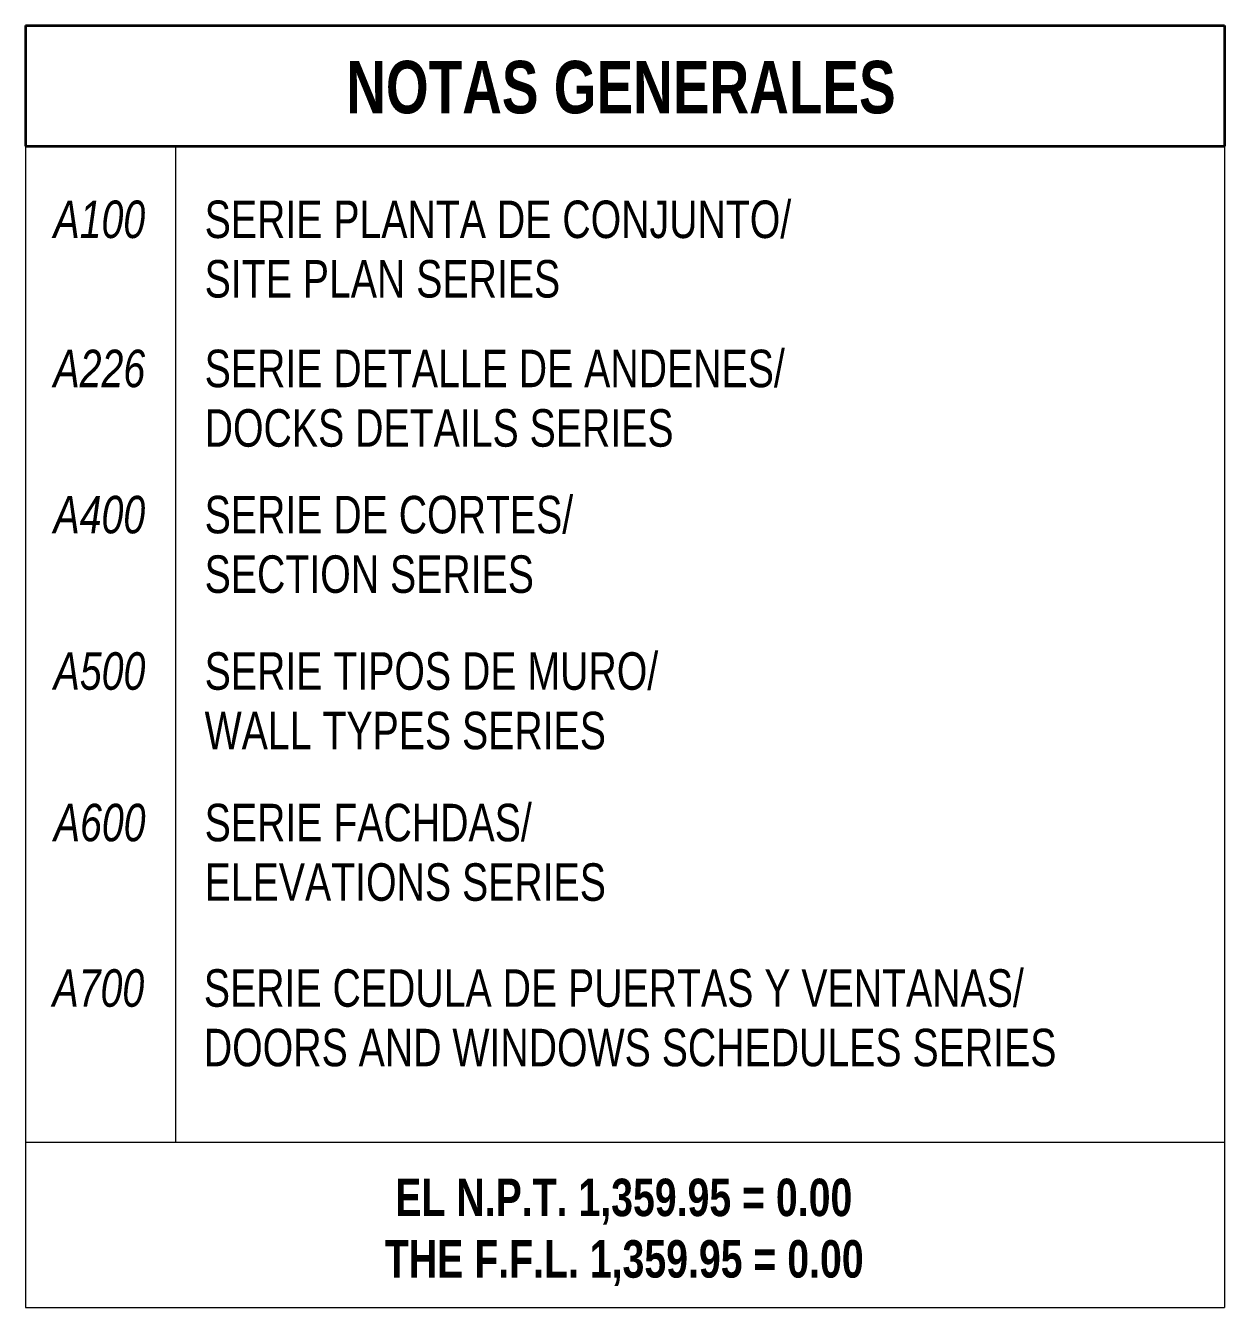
# Model space of a CAD drawing. Header units: metres. Extents: x -55 to 263, y -124 to 62.
# Drawn here: x 262.5116 to 262.5916, y 2.1836 to 2.2691 of the extents above; entities that cross this region are included whole.
import ezdxf

# ---------------------------------------------------------------- set-up
doc = ezdxf.new("R2010")
doc.units = ezdxf.units.M
for name, color, linetype, lineweight in [('29NOTAS-1', 7, 'Continuous', 5), ('70LINEA', 1, 'Continuous', 5), ('70LINEA_0_5', 131, 'Continuous', 35)]:
    doc.layers.add(name, color=color, linetype=linetype, lineweight=lineweight)
doc.styles.add('Arial_3', font='arial.ttf', dxfattribs={"width": 0.75, "height": 0.0025})
doc.styles.add('Arial_B', font='arialbd.ttf', dxfattribs={"width": 0.75, "height": 0.0035})
doc.styles.add('Arial_B_1', font='arialbd.ttf', dxfattribs={"width": 0.75, "height": 0.0025})
doc.styles.add('Arial_I', font='ariali.ttf', dxfattribs={"width": 0.75, "height": 0.0025})

msp = doc.modelspace()

# ---------------------------------------------------------------- linework, layer by layer
at = {"layer": '70LINEA'}
for p, q in [((262.511626, 2.261026), (262.511626, 2.183583)), ((262.521626, 2.261026), (262.521626, 2.194583)), ((262.591626, 2.261026), (262.591626, 2.183583)), ((262.591626, 2.194583), (262.511626, 2.194583)), ((262.511626, 2.183583), (262.591626, 2.183583))]:
    msp.add_line(p, q, dxfattribs=at)
at = {"layer": '70LINEA_0_5'}
for p, q in [((262.511626, 2.269072), (262.591626, 2.269072)), ((262.511626, 2.269072), (262.511626, 2.261026)), ((262.591626, 2.269072), (262.591626, 2.261026)), ((262.511626, 2.261026), (262.591626, 2.261026))]:
    msp.add_line(p, q, dxfattribs=at)

# ---------------------------------------------------------------- texts
at = {"layer": '29NOTAS-1', "attachment_point": 1}
for s, insert, char_height, width, style in [('NOTAS GENERALES ', (262.53302, 2.266723), 0.0035, 0.0461772, 'Arial_B'), ('A100', (262.513488, 2.257405), 0.0025, 0.00733544, 'Arial_I'), ('SERIE PLANTA DE CONJUNTO/', (262.523574, 2.257405), 0.0025, 0.04749998, 'Arial_3'), ('SITE PLAN SERIES', (262.523574, 2.253437), 0.0025, 0.0287405, 'Arial_3'), ('SERIE DETALLE DE ANDENES/', (262.523574, 2.247458), 0.0025, 0.04683859, 'Arial_3'), ('A226', (262.513487, 2.247458), 0.0025, 0.00733544, 'Arial_I'), ('DOCKS DETAILS SERIES', (262.523574, 2.243489), 0.0025, 0.03787973, 'Arial_3'), ('A400', (262.513489, 2.237709), 0.0025, 0.00733544, 'Arial_I'), ('SERIE DE CORTES/', (262.523574, 2.237709), 0.0025, 0.02982277, 'Arial_3'), ('SECTION SERIES', (262.523574, 2.23374), 0.0025, 0.02663607, 'Arial_3'), ('A500', (262.513499, 2.227276), 0.0025, 0.00733544, 'Arial_I'), ('SERIE TIPOS DE MURO/', (262.523574, 2.227276), 0.0025, 0.0366772, 'Arial_3'), ('WALL TYPES SERIES', (262.523574, 2.223307), 0.0025, 0.03252847, 'Arial_3'), ('A600', (262.513512, 2.21717), 0.0025, 0.00733544, 'Arial_I'), ('SERIE FACHDAS/', (262.523574, 2.21717), 0.0025, 0.02639556, 'Arial_3'), ('ELEVATIONS SERIES', (262.523574, 2.213201), 0.0025, 0.03240822, 'Arial_3'), ('A700', (262.513423, 2.206133), 0.0025, 0.00733544, 'Arial_I'), ('SERIE CEDULA DE PUERTAS Y VENTANAS/', (262.523519, 2.206133), 0.0025, 0.06625947, 'Arial_3'), ('DOORS AND WINDOWS SCHEDULES SERIES', (262.523519, 2.202164), 0.0025, 0.06908542, 'Arial_3'), ('EL N.P.T. 1,359.95 = 0.00', (262.536295, 2.192167), 0.0025, 0.03691771, 'Arial_B_1'), ('THE F.F.L. 1,359.95 = 0.00', (262.5356, 2.188066), 0.0025, 0.03866138, 'Arial_B_1')]:
    msp.add_mtext(s, dxfattribs=dict(at, insert=insert, char_height=char_height, width=width, style=style))

doc.saveas('drawing.dxf')
